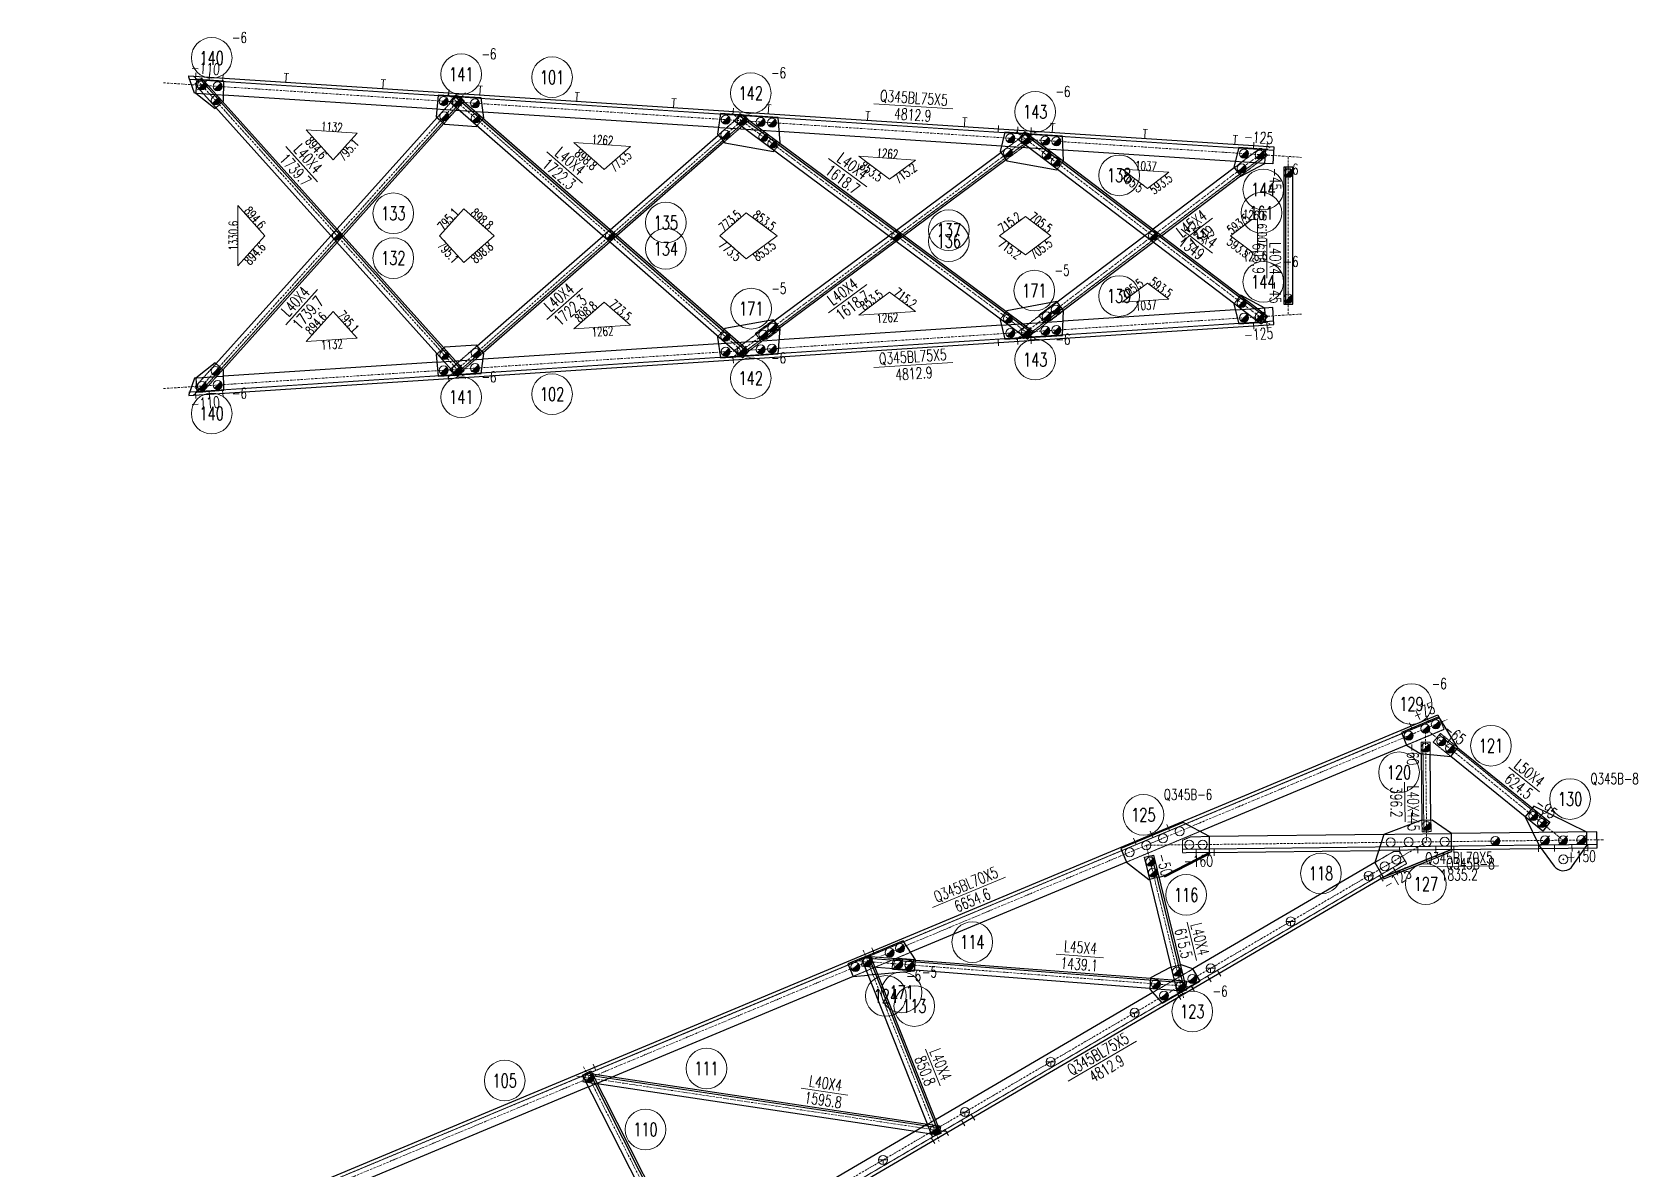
# Model space of a CAD drawing. Extents: x 4047 to 43290, y -150151 to -101862.
# Drawn here: x 16229 to 23337, y -108699 to -103669 of the extents above; entities that cross this region are included whole.
import ezdxf
from ezdxf.enums import TextEntityAlignment as Align

# ---------------------------------------------------------------- set-up
doc = ezdxf.new("R2010")
doc.units = 0
doc.header["$MEASUREMENT"] = 0
doc.linetypes.add('Dash', pattern=[2.75, 2, -0.75])
doc.linetypes.add('DashDot', pattern=[15.6, 9, -3, 0.6, -3])
doc.layers.get('0').update_dxf_attribs({"linetype": 'CONTINUOUS', "lineweight": 25})
doc.styles.get("Standard").update_dxf_attribs({"font": 'simplex.shx', "width": 0.7, "height": 3, "bigfont": 'gbhzfs.shx'})

# ---------------------------------------------------------------- blocks, each defined once
blk = doc.blocks.new('M20X45S')
at = {"color": 3, "linetype": 'Continuous', "lineweight": 13}
blk.add_circle((0, 0), 1, dxfattribs=at)
blk = doc.blocks.new('M16X40S')
at = {"color": 3, "linetype": 'Continuous', "lineweight": 13}
blk.add_line((-0.707, -0.707), (0.707, 0.707), dxfattribs=at)
blk.add_circle((0, 0), 1, dxfattribs=at)
for radius in [0.9, 0.8, 0.7, 0.6, 0.5, 0.4, 0.3, 0.2, 0.1]:
    blk.add_arc((0, 0), radius, 225, 45, dxfattribs=at)
blk = doc.blocks.new('M16X50S')
at = {"color": 3, "linetype": 'Continuous', "lineweight": 13}
blk.add_line((-1, -1), (1, 1), dxfattribs=at)
blk.add_circle((0, 0), 1, dxfattribs=at)
for radius in [0.9, 0.8, 0.7, 0.6, 0.5, 0.4, 0.3, 0.2, 0.1]:
    blk.add_arc((0, 0), radius, 225, 45, dxfattribs=at)
blk = doc.blocks.new('StepBolt')
at = {"color": 3, "linetype": 'Continuous', "lineweight": 13}
for p, q in [((-1, 0), (1, 0)), ((0, 0), (0, -1))]:
    blk.add_line(p, q, dxfattribs=at)
blk.add_circle((0, 0), 1, dxfattribs=at)
blk = doc.blocks.new('DefaultBolt')
at = {"color": 3, "linetype": 'Continuous', "lineweight": 13}
for p, q in [((-0.1, -0.1), (0.1, 0.1)), ((0.1, -0.1), (-0.1, 0.1))]:
    blk.add_line(p, q, dxfattribs=at)
blk.add_circle((0, 0), 1, dxfattribs=at)

msp = doc.modelspace()

# ---------------------------------------------------------------- linework, layer by layer
at = {"color": 2, "linetype": 'DashDot', "lineweight": 15}
for p, q in [((16810.93743, -103893.27326), (21848.10046, -104223.03306)), ((18146.90997, -105201.95531), (16943.8071, -103863.47418)), ((18146.90997, -103937.42181), (16943.8071, -105275.90294)), ((19410.85121, -105114.79898), (18068.72505, -103942.13819)), ((19410.85121, -104024.57814), (18068.72505, -105197.23893)), ((20672.87632, -105028.96726), (19325.28145, -104027.96991)), ((20672.87632, -104110.40986), (19325.28145, -105111.40721)), ((20584.91082, -104109.95885), (21707.30907, -104961.67657)), ((20584.91082, -105029.41827), (21707.30907, -104177.70055)), ((21789.79534, -104221.74559), (21789.79534, -104917.63153)), ((16810.93743, -105246.10386), (21848.10046, -104916.34406)), ((16228.71934, -109327.47925), (22493.57846, -106710.28367)), ((22396.69272, -106750.75872), (23006.2385, -107244.67418)), ((22396.69349, -106750.75838), (22402.33887, -107251.94055)), ((18045.09077, -109800.69193), (22402.33924, -107251.93955)), ((21161.16881, -107266.87327), (23186.22485, -107242.50916)), ((21161.17713, -107266.91813), (21326.06661, -107942.55715)), ((19907.75075, -107730.92679), (20244.01983, -108577.42982)), ((19873.21885, -107777.80042), (21367.86404, -107893.36908)), ((18670.06402, -108248.14326), (19159.28468, -109212.55378)), ((18640.54933, -108289.03111), (20278.10789, -108534.4695))]:
    msp.add_line(p, q, dxfattribs=at)
at = {"color": 1, "linetype": 'Dash', "lineweight": 20}
for p, q in [((16922.20496, -103877.5082), (21724.86995, -104191.9165)), ((16956.29258, -103892.58945), (16955.39599, -103906.28506)), ((16985.22013, -103879.62923), (16971.69613, -103878.74387)), ((17076.32349, -103947.72606), (16953.21067, -103939.66643)), ((18135.77972, -103967.75525), (16972.11805, -105262.35709)), ((17042.57689, -104003.27593), (17072.32556, -103976.53613)), ((18021.73398, -104046.76518), (18107.96982, -103950.82572)), ((18141.72946, -103973.10321), (18051.48265, -104073.50497)), ((18112.00498, -103953.39463), (18099.44631, -103952.57247)), ((18107.96982, -103950.82572), (18117.93052, -103951.71137)), ((18117.93052, -103951.71137), (18141.72946, -103973.10321)), ((18224.87807, -104022.91662), (18021.18091, -104009.58151)), ((19396.15531, -104053.35366), (18096.04929, -105189.30004)), ((18198.64509, -104082.2124), (18224.96366, -104052.09043)), ((19265.90833, -104124.66092), (19369.8291, -104033.86184)), ((19401.41902, -104059.37806), (19292.2269, -104154.78288)), ((19369.22739, -104035.69917), (19357.48212, -104034.93027)), ((19369.8291, -104033.86184), (19379.7062, -104034.52744)), ((19379.7062, -104034.52744), (19401.41902, -104059.37806)), ((19536.45895, -104108.77977), (19267.06782, -104091.14397)), ((20655.94893, -104137.93191), (19353.62999, -105105.29818)), ((20516.45276, -104201.68783), (20631.24811, -104116.41751)), ((20634.23199, -104118.51318), (20616.93825, -104117.38104)), ((20631.24811, -104116.41751), (20640.44524, -104117.06003)), ((20640.44524, -104117.06003), (20660.7193, -104144.35403)), ((19514.0467, -104193.09918), (19537.89854, -104160.98859)), ((20792.96386, -104191.03734), (20519.79705, -104173.15437)), ((20660.7193, -104144.35403), (20540.3046, -104233.79842)), ((20616.62469, -105024.18243), (21692.47826, -104207.78456)), ((21662.94244, -104183.75052), (21550.62069, -104268.98446)), ((21674.94788, -104184.68292), (21662.94244, -104183.75052)), ((21697.31423, -104214.15742), (21674.94788, -104184.68292)), ((20766.7809, -104275.58576), (20793.98322, -104239.73839)), ((21686.02518, -104249.50194), (21555.17015, -104240.93547)), ((21577.82301, -104304.83183), (21697.31423, -104214.15742)), ((17551.70074, -104569.68856), (17578.5927, -104539.7706)), ((18756.56816, -104569.68856), (18786.96495, -104543.12987)), ((20021.03097, -104569.68856), (20054.57137, -104544.77466)), ((21191.57227, -104541.44381), (21154.35118, -104569.68856)), ((17605.48465, -104569.68856), (17578.5927, -104599.60652)), ((18817.36173, -104569.68856), (18786.96495, -104596.24725)), ((20088.11176, -104569.68856), (20054.57137, -104594.60246)), ((21191.57227, -104597.93331), (21228.79336, -104569.68856)), ((21577.82301, -104834.54529), (21550.62069, -104870.39266)), ((20540.3046, -104905.5787), (20516.45276, -104937.68929)), ((20766.7809, -104863.79136), (20595.51015, -104993.75801)), ((20631.47516, -105022.95592), (20793.98322, -104899.63873)), ((20764.96741, -104861.40154), (20685.3066, -104921.85114)), ((20685.3066, -104921.85114), (20706.46396, -104949.73243)), ((20735.4466, -104946.56915), (20795.19222, -104901.23195)), ((20795.19222, -104901.23195), (20764.96741, -104861.40154)), ((21686.02518, -104889.87518), (21555.17015, -104898.44165)), ((21689.05182, -104936.10795), (21687.86984, -104918.05294)), ((16922.20496, -105261.86892), (21724.86995, -104947.46062)), ((19292.2269, -104984.59424), (19265.90833, -105014.7162)), ((19337.43847, -105077.46304), (19514.0467, -104946.27794)), ((19537.89854, -104978.38852), (19366.1069, -105105.99585)), ((19511.06523, -104942.26411), (19430.78876, -105001.89371)), ((19480.67267, -105027.12454), (19540.88002, -104982.40235)), ((19540.88002, -104982.40235), (19511.06523, -104942.26411)), ((20792.96386, -104948.33978), (20519.79705, -104966.22275)), ((20706.46396, -104949.73243), (20735.4466, -104946.56915)), ((21660.38563, -104953.6864), (21676.51385, -104952.63055)), ((18078.15724, -105162.43901), (18198.64509, -105057.16472)), ((19536.45895, -105030.59735), (19267.06782, -105048.23315)), ((19430.78876, -105001.89371), (19451.65911, -105029.99047)), ((19451.65911, -105029.99047), (19480.67267, -105027.12454)), ((20595.51015, -104993.75801), (20618.481, -105024.02912)), ((20618.481, -105024.02912), (20631.47516, -105022.95592)), ((20628.897, -105021.21319), (20641.8974, -105020.36212)), ((18224.87807, -105116.4605), (18021.18091, -105129.79561)), ((18051.48265, -105065.87215), (18021.73398, -105092.61194)), ((18224.96366, -105087.28669), (18109.74715, -105187.95523)), ((19358.30883, -105105.55981), (19337.43847, -105077.46304)), ((19366.1069, -105105.99585), (19358.30883, -105105.55981)), ((19367.83089, -105103.76937), (19381.42784, -105102.87924)), ((16948.98761, -105240.22154), (17042.57689, -105136.10119)), ((17076.32349, -105191.65106), (16953.21067, -105199.71069)), ((17072.32556, -105162.84099), (16983.41574, -105261.75532)), ((18101.18599, -105188.79573), (18078.15724, -105162.43901)), ((18109.74715, -105187.95523), (18101.18599, -105188.79573)), ((18106.01331, -105186.37474), (18120.41575, -105185.43188)), ((16973.53026, -105262.28187), (16948.98761, -105240.22154)), ((16983.41574, -105261.75532), (16973.53026, -105262.28187)), ((22456.26008, -106698.77994), (22479.38846, -106754.14303)), ((16317.89537, -109268.55018), (22458.18742, -106703.39349)), ((22479.38846, -106754.14303), (22313.29909, -106823.52821)), ((22417.36803, -106810.52931), (22377.37056, -106810.97985)), ((22377.37056, -106810.97985), (22377.93976, -106861.51157)), ((22385.37006, -106810.88974), (22389.83277, -107207.07856)), ((22417.98544, -106865.34135), (22417.36803, -106810.52931)), ((22431.45537, -106811.10405), (22462.93352, -106772.25657)), ((22509.14977, -106874.05989), (22431.45537, -106811.10405)), ((22457.89701, -106778.47217), (22943.13086, -107171.65757)), ((22462.93352, -106772.25657), (22540.62823, -106835.21266)), ((22381.27011, -107157.17184), (22381.83328, -107207.16867)), ((22421.83074, -107206.71813), (22421.26757, -107156.7213)), ((21398.4834, -107205.69987), (21073.16477, -107341.60435)), ((21357.73349, -107229.5058), (21320.91662, -107244.94985)), ((21320.91662, -107244.94985), (21321.5783, -107299.94587)), ((21321.39784, -107284.94695), (23156.46763, -107262.86862)), ((21440.72737, -107228.50728), (21357.73349, -107229.5058)), ((22511.91028, -107215.61952), (22211.93199, -107219.22866)), ((22381.83328, -107207.16867), (22421.83074, -107206.71813)), ((18151.65267, -109765.00493), (22306.05556, -107334.90613)), ((21321.5783, -107299.94587), (21441.56917, -107298.50222)), ((22255.90806, -107294.72867), (22172.18031, -107343.70483)), ((22189.48952, -107289.50374), (22512.75241, -107285.61446)), ((22282.82975, -107295.20019), (22255.90806, -107294.72867)), ((22313.6292, -107347.85372), (22282.82975, -107295.20019)), ((21177.3081, -107417.37094), (21216.16759, -107407.88727)), ((22210.04848, -107408.44278), (22313.6292, -107347.85372)), ((20117.96151, -107740.64824), (19863.11923, -107847.11067)), ((19919.11711, -107758.69195), (19900.37102, -107766.52328)), ((19904.20886, -107766.15484), (19921.85209, -107758.49218)), ((19906.16922, -107765.30343), (21339.1097, -107876.10097)), ((19921.85209, -107758.49218), (20139.21165, -107775.29881)), ((19901.43356, -107802.0477), (19904.20886, -107766.15484)), ((20135.74245, -107820.16489), (19901.43356, -107802.0477)), ((20038.50241, -107780.5506), (20035.8042, -107815.44644)), ((20035.8042, -107815.44644), (20135.5066, -107823.15561)), ((20064.58439, -107767.52253), (20038.50241, -107780.5506)), ((20139.35883, -107773.30422), (20064.58439, -107767.52253)), ((20135.5066, -107823.15561), (20139.36095, -107773.30747)), ((21367.71448, -107814.27341), (21189.41857, -107918.56678)), ((21311.11943, -107796.95496), (21272.25994, -107806.43861)), ((19930.04674, -107841.2271), (19971.63493, -107837.57111)), ((21327.28409, -107912.29703), (21176.73118, -107900.65601)), ((21180.20031, -107855.78993), (21339.72643, -107868.12478)), ((21322.50689, -107912.54541), (21337.22776, -107903.93451)), ((21336.79695, -107906.01169), (21327.28409, -107912.29703)), ((21339.72643, -107868.12478), (21336.79695, -107906.01169)), ((18667.25344, -108313.25693), (18672.14486, -108280.62146)), ((18730.31527, -108322.70868), (18667.25344, -108313.25693)), ((18670.44257, -108281.37749), (20250.21798, -108518.15531)), ((18672.14486, -108280.62146), (18684.06093, -108275.32926)), ((18684.06093, -108275.32926), (18797.41216, -108292.31842)), ((18729.32744, -108320.76136), (18692.31814, -108336.2223)), ((20234.59629, -108548.17135), (20137.85818, -108533.67217)), ((20192.29066, -108501.38376), (20251.40378, -108510.24368)), ((20227.36028, -108481.31833), (20192.43519, -108501.7476)), ((20246.80881, -108540.90124), (20234.59629, -108548.17135)), ((20251.40378, -108510.24368), (20246.80881, -108540.90124))]:
    msp.add_line(p, q, dxfattribs=at)
at = {"color": 7, "linetype": 'Continuous', "lineweight": 30}
for p, q in [((18135.77972, -105171.62187), (16972.78654, -103877.76374)), ((19396.15531, -105086.02346), (18099.21209, -103952.84053)), ((20655.94893, -105001.44521), (19356.51994, -104036.22561)), ((20617.8765, -104116.14461), (21692.47826, -104931.59256)), ((21777.79534, -104266.74559), (21777.79534, -104872.63153)), ((21184.68954, -107312.64741), (21330.61172, -107910.56743)), ((19929.97851, -107754.37731), (20244.09664, -108545.11892)), ((18694.33771, -108269.46902), (19156.41461, -109180.37052))]:
    msp.add_line(p, q, dxfattribs=at)
at = {"color": 7, "linetype": 'Continuous', "lineweight": 13}
for p, q in [((19955.23472, -103985.874), (20304.48712, -104008.73794)), ((17492.37139, -104331.65497), (17351.98747, -104175.47445)), ((18665.20769, -104337.15135), (18507.06738, -104198.97885)), ((19923.44579, -104353.94708), (19754.86521, -104228.72493)), ((21314.74763, -104598.61242), (21454.15406, -104492.82562)), ((21314.74763, -104540.7647), (21454.15406, -104646.5515)), ((21694.79534, -104583.16955), (21694.79534, -104758.16955)), ((17492.37139, -104807.72215), (17351.98747, -104963.90267)), ((18665.20769, -104802.22576), (18507.06738, -104940.39827)), ((19923.44579, -104785.43004), (19754.86521, -104910.65219)), ((19955.23472, -105153.50312), (20304.48712, -105130.63918)), ((22765.65688, -106921.02221), (22901.62305, -107031.19571)), ((22304.36492, -106988.45604), (22306.33601, -107163.44494)), ((20215.25499, -107542.85884), (20538.20663, -107407.94318)), ((22370.87311, -107362.32688), (22720.84778, -107358.11622)), ((21341.85897, -107606.57704), (21383.34993, -107776.58734)), ((20762.54621, -107748.2723), (20971.92125, -107764.46155)), ((20184.22377, -108169.57751), (20248.83069, -108332.21498)), ((20815.64118, -108310.98365), (21117.75161, -108134.26555)), ((19632.60675, -108341.66023), (19840.28701, -108372.78749))]:
    msp.add_line(p, q, dxfattribs=at)
at = {"color": 1, "linetype": 'Continuous', "lineweight": 18}
for p, q in [((17667.17782, -104116.30348), (17441.26413, -104101.51396)), ((17441.26413, -104101.51396), (17560.86781, -104234.57595)), ((17560.86781, -104234.57595), (17667.17782, -104116.30348)), ((18878.29769, -104174.49483), (18626.43954, -104158.00684)), ((18626.43954, -104158.00684), (18761.80398, -104276.2793)), ((18761.80398, -104276.2793), (18878.29769, -104174.49483)), ((20139.80596, -104234.95079), (19887.94781, -104218.4628)), ((19887.94781, -104218.4628), (20024.97538, -104320.24728)), ((20024.97538, -104320.24728), (20139.80596, -104234.95079)), ((21261.4898, -104288.54757), (21054.53552, -104274.99923)), ((21054.53552, -104274.99923), (21166.9397, -104360.29572)), ((21166.9397, -104360.29572), (21261.4898, -104288.54757)), ((17259.64956, -104569.68856), (17140.04588, -104436.62657)), ((17140.04588, -104436.62657), (17140.04588, -104702.75055)), ((18139.19718, -104451.41609), (18032.88717, -104569.68856)), ((18274.56162, -104569.68856), (18139.19718, -104451.41609)), ((19389.96737, -104467.90408), (19273.47366, -104569.68856)), ((19526.99494, -104569.68856), (19389.96737, -104467.90408)), ((20626.29786, -104484.39207), (20511.46728, -104569.68856)), ((20738.70203, -104569.68856), (20626.29786, -104484.39207)), ((21628.27145, -104497.94041), (21533.72136, -104569.68856)), ((21653.5314, -104499.59407), (21628.27145, -104497.94041)), ((21653.5314, -104639.78305), (21653.5314, -104499.59407)), ((17140.04588, -104702.75055), (17259.64956, -104569.68856)), ((18032.88717, -104569.68856), (18139.19718, -104687.96103)), ((18139.19718, -104687.96103), (18274.56162, -104569.68856)), ((19273.47366, -104569.68856), (19389.96737, -104671.47304)), ((19389.96737, -104671.47304), (19526.99494, -104569.68856)), ((20511.46728, -104569.68856), (20626.29786, -104654.98505)), ((20626.29786, -104654.98505), (20738.70203, -104569.68856)), ((21533.72136, -104569.68856), (21628.27145, -104641.4367)), ((21628.27145, -104641.4367), (21653.5314, -104639.78305)), ((21166.9397, -104779.0814), (21054.53552, -104864.37789)), ((21261.4898, -104850.82954), (21166.9397, -104779.0814)), ((20024.97538, -104819.12984), (19887.94781, -104920.91432)), ((20139.80596, -104904.42633), (20024.97538, -104819.12984)), ((21054.53552, -104864.37789), (21261.4898, -104850.82954)), ((17560.86781, -104904.80117), (17441.26413, -105037.86316)), ((17667.17782, -105023.07364), (17560.86781, -104904.80117)), ((18761.80398, -104863.09781), (18626.43954, -104981.37028)), ((18878.29769, -104964.88229), (18761.80398, -104863.09781)), ((19887.94781, -104920.91432), (20139.80596, -104904.42633)), ((18626.43954, -104981.37028), (18878.29769, -104964.88229)), ((17441.26413, -105037.86316), (17667.17782, -105023.07364))]:
    msp.add_line(p, q, dxfattribs=at)
at = {"color": 3, "linetype": 'Continuous', "lineweight": 20}
for points in [[(16954.10065, -103849.53204), (16952.14088, -103879.46796)], [(17013.97249, -103853.45158), (17012.01272, -103883.3875)], [(17364.85803, -103851.36892), (17344.90075, -103850.06241)], [(17354.87939, -103850.71566), (17352.26637, -103890.63022)], [(17073.84433, -103857.37111), (17071.88456, -103887.30703)], [(17793.93955, -103879.4589), (17773.98227, -103878.15239)], [(17783.96091, -103878.80565), (17781.34789, -103918.72021)], [(18073.69044, -103922.82642), (18071.73068, -103952.76234)], [(18223.02107, -103907.54889), (18203.06379, -103906.24238)], [(18213.04243, -103906.89563), (18210.42941, -103946.81019)], [(18652.10259, -103935.63888), (18632.14531, -103934.33236)], [(18642.12395, -103934.98562), (18639.51093, -103974.90018)], [(19081.18412, -103963.72886), (19061.22684, -103962.42235)], [(19071.20548, -103963.07561), (19068.59245, -104002.99017)], [(19500.287, -103991.16559), (19480.32972, -103989.85908)], [(19490.30836, -103990.51234), (19487.69534, -104030.4269)], [(19332.981, -104005.26635), (19331.02124, -104035.20228)], [(19939.34716, -104019.90883), (19919.38988, -104018.60232)], [(19929.36852, -104019.25558), (19926.7555, -104059.17014)], [(20368.42868, -104047.99882), (20348.4714, -104046.69231)], [(20358.45004, -104047.34556), (20355.83702, -104087.26012)], [(20507.45272, -104082.15359), (20505.49295, -104112.08951)], [(20592.27116, -104087.70627), (20590.31139, -104117.64219)], [(20652.143, -104091.6258), (20650.18323, -104121.56172)], [(20757.59565, -104073.47578), (20737.63837, -104072.16927)], [(20747.61701, -104072.82253), (20745.00398, -104112.73709)], [(21166.71989, -104100.25926), (21146.76261, -104098.95275)], [(21156.74125, -104099.606), (21154.12823, -104139.52056)], [(21565.86549, -104126.38948), (21545.90821, -104125.08297)], [(21555.88685, -104125.73622), (21553.27383, -104165.65078)], [(21637.02195, -104156.10128), (21635.06219, -104186.0372)], [(21696.89379, -104160.02081), (21694.93403, -104189.95673)], [(21637.02195, -104983.27584), (21635.06219, -104953.33992)], [(21696.89379, -104979.35631), (21694.93403, -104949.42039)], [(20507.45272, -105057.22352), (20505.49295, -105027.2876)], [(20592.27116, -105051.67085), (20590.31139, -105021.73493)], [(20652.143, -105047.75132), (20650.18323, -105017.8154)], [(19332.981, -105134.11076), (19331.02124, -105104.17484)], [(18073.69044, -105216.5507), (18071.73068, -105186.61478)], [(16954.10065, -105289.84508), (16952.14088, -105259.90916)], [(17013.97249, -105285.92554), (17012.01272, -105255.98962)], [(17073.84433, -105282.00601), (17071.88456, -105252.07009)], [(22400.48728, -106694.98558), (22412.05148, -106722.66715)], [(22326.66976, -106725.82345), (22338.23396, -106753.50502)], [(22511.38094, -106792.20728), (22492.49405, -106815.51577)], [(22918.75989, -107122.30679), (22899.873, -107145.61528)], [(21252.62486, -107174.5144), (21264.18906, -107202.19597)], [(21104.98983, -107236.19013), (21116.55402, -107263.8717)], [(21178.80734, -107205.35226), (21190.37154, -107233.03383)], [(22897.78832, -107295.98305), (22897.42741, -107265.98522)], [(22967.78326, -107295.14092), (22967.42234, -107265.14309)], [(23045.89553, -107294.20112), (23045.53461, -107264.20329)], [(23115.89046, -107293.35899), (23115.52955, -107263.36116)], [(21381.8092, -107314.22229), (21381.44828, -107284.22446)], [(21461.80341, -107313.25986), (21461.44249, -107283.26203)], [(22282.94951, -107303.38038), (22282.5886, -107273.38255)], [(22362.94372, -107302.41794), (22362.58281, -107272.42011)], [(22442.93793, -107301.4555), (22442.57702, -107271.45768)], [(22522.93214, -107300.49307), (22522.57123, -107270.49524)], [(22208.98798, -107426.44087), (22193.84071, -107400.54569)], [(22269.41006, -107391.09725), (22254.2628, -107365.20207)], [(19945.69412, -107720.49529), (19957.25832, -107748.17686)], [(21490.84011, -107846.51815), (21475.69284, -107820.62297)], [(21374.3118, -107914.68085), (21359.16453, -107888.78567)], [(21447.68147, -107871.76359), (21432.53421, -107845.86841)], [(21313.88971, -107950.02447), (21298.74245, -107924.12929)], [(18712.58089, -108235.63832), (18724.14509, -108263.31989)], [(20401.52799, -108483.70624), (20386.38073, -108457.81106)], [(20284.99968, -108551.86894), (20269.85242, -108525.97376)], [(20358.36936, -108508.95169), (20343.22209, -108483.05651)], [(20224.5776, -108587.21256), (20209.43033, -108561.31738)]]:
    msp.add_lwpolyline(points, dxfattribs=at)
at = {"color": 7, "linetype": 'Continuous', "lineweight": 30}
for points in [[(16922.85822, -103867.52956), (16923.18484, -103862.54024)], [(16948.22135, -103939.3398), (16922.85822, -103867.52956)], [(16923.18484, -103862.54024), (21725.84983, -104176.94854)], [(16978.73628, -103872.41579), (16948.98761, -103899.15558)], [(16948.98761, -103899.15558), (18111.98079, -105193.0137)], [(16955.39599, -103906.28506), (16953.21067, -103939.66643)], [(16957.26085, -103877.79886), (16956.29258, -103892.58945)], [(16971.69613, -103878.74387), (16957.26085, -103877.79886)], [(18141.72946, -105166.27391), (16978.73628, -103872.41579)], [(17077.00453, -103885.63793), (16985.22013, -103879.62923)], [(17076.04414, -103973.19366), (17077.00453, -103885.63793)], [(16953.21067, -103939.66643), (16948.22135, -103939.3398)], [(16953.21067, -103939.66643), (17038.8583, -104006.6184)], [(17072.32556, -103976.53613), (17076.04414, -103973.19366)], [(18021.18091, -104009.58151), (17076.32349, -103947.72606)], [(18026.95745, -103947.82696), (18018.0154, -104043.4227)], [(18099.44631, -103952.57247), (18026.95745, -103947.82696)], [(18104.47581, -103946.81614), (18078.15724, -103976.9381)], [(18078.15724, -103976.9381), (19375.10045, -105110.12103)], [(19401.41902, -105079.99906), (18104.47581, -103946.81614)], [(18216.55161, -103960.23881), (18112.00498, -103953.39463)], [(18228.25349, -104048.32519), (18216.55161, -103960.23881)], [(17038.8583, -104006.6184), (17042.57689, -104003.27593)], [(17578.5927, -104539.7706), (18021.73398, -104046.76518)], [(18018.0154, -104043.4227), (18055.20123, -104076.84745)], [(19267.06782, -104091.14397), (18224.87807, -104022.91662)], [(18224.96366, -104052.09043), (18228.25349, -104048.32519)], [(19276.26957, -104029.61365), (19262.61851, -104120.89567)], [(19357.48212, -104034.93027), (19276.26957, -104029.61365)], [(19361.29031, -104029.80349), (19337.43847, -104061.91408)], [(19337.43847, -104061.91408), (20636.86746, -105027.13368)], [(20660.7193, -104995.02309), (19361.29031, -104029.80349)], [(19530.72489, -104046.27167), (19369.22739, -104035.69917)], [(19540.88002, -104156.97477), (19530.72489, -104046.27167)], [(18051.48265, -104073.50497), (17605.48465, -104569.68856)], [(18055.20123, -104076.84745), (18195.35527, -104085.97764)], [(18195.35527, -104085.97764), (18198.64509, -104082.2124)], [(18786.96495, -104543.12987), (19265.90833, -104124.66092)], [(19262.61851, -104120.89567), (19295.51672, -104158.54813)], [(20519.79705, -104173.15437), (19536.45895, -104108.77977)], [(20535.56032, -104112.05361), (20513.47128, -104197.67401)], [(20616.93825, -104117.38104), (20535.56032, -104112.05361)], [(20595.51015, -104145.61911), (20622.71247, -104109.77174)], [(20622.71247, -104109.77174), (21697.31423, -104925.2197)], [(20790.01564, -104128.71162), (20634.23199, -104118.51318)], [(20795.19222, -104238.14517), (20790.01564, -104128.71162)], [(19292.2269, -104154.78288), (18817.36173, -104569.68856)], [(19295.51672, -104158.54813), (19511.06523, -104197.11301)], [(19511.06523, -104197.11301), (19514.0467, -104193.09918)], [(19537.89854, -104160.98859), (19540.88002, -104156.97477)], [(20054.57137, -104544.77466), (20516.45276, -104201.68783)], [(20513.47128, -104197.67401), (20543.28608, -104237.81224)], [(21670.11191, -104961.06706), (20595.51015, -104145.61911)], [(21555.17015, -104240.93547), (20792.96386, -104191.03734)], [(21570.33168, -104179.79531), (21548.8072, -104266.59463)], [(21690.07536, -104187.63437), (21570.33168, -104179.79531)], [(21686.02518, -104249.50194), (21690.07536, -104187.63437)], [(21725.84983, -104176.94854), (21720.95042, -104251.78834)], [(20540.3046, -104233.79842), (20088.11176, -104569.68856)], [(20543.28608, -104237.81224), (20764.96741, -104277.97558)], [(20764.96741, -104277.97558), (20766.7809, -104275.58576)], [(20793.98322, -104239.73839), (20795.19222, -104238.14517)], [(21550.62069, -104268.98446), (21191.57227, -104541.44381)], [(21548.8072, -104266.59463), (21579.032, -104306.42504)], [(21579.032, -104306.42504), (21686.02518, -104249.50194)], [(21720.95042, -104251.78834), (21686.02518, -104249.50194)], [(21769.79534, -104266.74559), (21769.79534, -104872.63153)], [(21809.79534, -104266.74559), (21769.79534, -104266.74559)], [(21809.79534, -104872.63153), (21809.79534, -104266.74559)], [(21228.79336, -104569.68856), (21577.82301, -104304.83183)], [(17042.57689, -105136.10119), (17551.70074, -104569.68856)], [(17578.5927, -104599.60652), (17072.32556, -105162.84099)], [(18198.64509, -105057.16472), (18756.56816, -104569.68856)], [(18786.96495, -104596.24725), (18224.96366, -105087.28669)], [(19514.0467, -104946.27794), (20021.03097, -104569.68856)], [(20054.57137, -104594.60246), (19537.89854, -104978.38852)], [(21154.35118, -104569.68856), (20766.7809, -104863.79136)], [(20793.98322, -104899.63873), (21191.57227, -104597.93331)], [(21579.032, -104832.95208), (21577.82301, -104834.54529)], [(21686.02518, -104889.87518), (21579.032, -104832.95208)], [(20543.28608, -104901.56488), (20540.3046, -104905.5787)], [(20764.96741, -104861.40154), (20543.28608, -104901.56488)], [(20795.19222, -104901.23195), (20764.96741, -104861.40154)], [(20790.01564, -105010.6655), (20795.19222, -104901.23195)], [(21555.17015, -104898.44165), (20792.96386, -104948.33978)], [(21550.62069, -104870.39266), (21548.8072, -104872.78249)], [(21548.8072, -104872.78249), (21570.33168, -104959.58181)], [(21720.95042, -104887.58878), (21686.02518, -104889.87518)], [(21687.86984, -104918.05294), (21686.02518, -104889.87518)], [(21725.84983, -104962.42858), (21720.95042, -104887.58878)], [(21769.79534, -104872.63153), (21809.79534, -104872.63153)], [(16923.18484, -105276.83688), (21725.84983, -104962.42858)], [(19295.51672, -104980.82899), (19292.2269, -104984.59424)], [(19511.06523, -104942.26411), (19295.51672, -104980.82899)], [(19540.88002, -104982.40235), (19511.06523, -104942.26411)], [(19530.72489, -105093.10545), (19540.88002, -104982.40235)], [(20519.79705, -104966.22275), (19536.45895, -105030.59735)], [(20516.45276, -104937.68929), (20513.47128, -104941.70311)], [(20513.47128, -104941.70311), (20535.56032, -105027.32351)], [(21570.33168, -104959.58181), (21660.38563, -104953.6864)], [(21697.31423, -104925.2197), (21670.11191, -104961.06706)], [(21676.51385, -104952.63055), (21690.07536, -104951.74275)], [(21690.07536, -104951.74275), (21689.05182, -104936.10795)], [(18055.20123, -105062.52967), (18051.48265, -105065.87215)], [(18195.35527, -105053.39948), (18055.20123, -105062.52967)], [(18228.25349, -105091.05193), (18195.35527, -105053.39948)], [(19267.06782, -105048.23315), (18224.87807, -105116.4605)], [(19265.90833, -105014.7162), (19262.61851, -105018.48145)], [(19262.61851, -105018.48145), (19276.26957, -105109.76346)], [(20535.56032, -105027.32351), (20628.897, -105021.21319)], [(20636.86746, -105027.13368), (20660.7193, -104995.02309)], [(20641.8974, -105020.36212), (20790.01564, -105010.6655)], [(17038.8583, -105132.75872), (16953.21067, -105199.71069)], [(17076.04414, -105166.18346), (17038.8583, -105132.75872)], [(18021.18091, -105129.79561), (17076.32349, -105191.65106)], [(18021.73398, -105092.61194), (18018.0154, -105095.95442)], [(18018.0154, -105095.95442), (18026.95745, -105191.55016)], [(18216.55161, -105179.13831), (18228.25349, -105091.05193)], [(19276.26957, -105109.76346), (19367.83089, -105103.76937)], [(19375.10045, -105110.12103), (19401.41902, -105079.99906)], [(19381.42784, -105102.87924), (19530.72489, -105093.10545)], [(16948.22135, -105200.03732), (16922.85822, -105271.84756)], [(16953.21067, -105199.71069), (16948.22135, -105200.03732)], [(16953.21067, -105199.71069), (16957.26085, -105261.57826)], [(17077.00453, -105253.73919), (17076.04414, -105166.18346)], [(18026.95745, -105191.55016), (18106.01331, -105186.37474)], [(18111.98079, -105193.0137), (18141.72946, -105166.27391)], [(18120.41575, -105185.43188), (18216.55161, -105179.13831)], [(16922.85822, -105271.84756), (16923.18484, -105276.83688)], [(16957.26085, -105261.57826), (17077.00453, -105253.73919)], [(16312.11327, -109254.70939), (22452.40532, -106689.5527)], [(22456.26008, -106698.77994), (22290.17066, -106768.16514)], [(22452.40532, -106689.5527), (22456.26008, -106698.77994)], [(22540.62834, -106835.21253), (22456.26008, -106698.77994)], [(22290.17066, -106768.16514), (22313.29901, -106823.52816)], [(22313.29909, -106823.52821), (21398.4834, -107205.69987)], [(22313.29901, -106823.52816), (22372.93398, -106861.03284)], [(22509.15016, -106874.05992), (22540.62834, -106835.21253)], [(22540.62823, -106835.21266), (22948.16737, -107165.44197)], [(22372.93398, -106861.03284), (22509.15016, -106874.05992)], [(22377.93976, -106861.51157), (22381.27011, -107157.17184)], [(22421.26757, -107156.7213), (22417.98544, -106865.34135)], [(22916.68922, -107204.28945), (22509.14977, -106874.05989)], [(22876.76804, -107094.71619), (22838.99427, -107141.33316)], [(23110.80921, -107208.41397), (22876.76804, -107094.71619)], [(21324.92468, -107165.9857), (21048.10899, -107281.6277)], [(21440.72752, -107228.50736), (21324.92468, -107165.9857)], [(22376.27043, -107157.22816), (22211.93199, -107219.22866)], [(22426.26726, -107156.66499), (22376.27043, -107157.22816)], [(22511.91028, -107215.61952), (22426.26726, -107156.66499)], [(22838.99427, -107141.33316), (22901.54624, -107270.93603)], [(22948.16737, -107165.44197), (22916.68922, -107204.28945)], [(22211.93199, -107219.22866), (21440.72737, -107228.50728)], [(21441.56954, -107298.50203), (21440.72752, -107228.50736)], [(22211.93199, -107219.22866), (22172.18031, -107343.70483)], [(23155.80595, -107207.8726), (22511.91028, -107215.61952)], [(22512.75241, -107285.61446), (22511.91028, -107215.61952)], [(23111.53104, -107268.40963), (23110.80921, -107208.41397)], [(23156.64809, -107277.86754), (23155.80595, -107207.8726)], [(21048.10899, -107281.6277), (21073.1647, -107341.6043)], [(21153.60194, -107320.23433), (21192.46143, -107310.75068)], [(21299.52413, -107918.15435), (21153.60194, -107320.23433)], [(21192.46143, -107310.75068), (21338.38362, -107908.6707)], [(21240.45276, -107401.96047), (21441.56954, -107298.50203)], [(21441.56954, -107298.50203), (21240.45276, -107401.96047)], [(21243.19741, -107407.29589), (21444.31419, -107303.83745)], [(21441.56917, -107298.50222), (22189.48952, -107289.50374)], [(21444.31419, -107303.83745), (21441.56954, -107298.50203)], [(22210.04848, -107408.44278), (22512.75241, -107285.61446)], [(22512.75241, -107285.61446), (22210.04848, -107408.44278)], [(22213.05644, -107415.85575), (22515.76038, -107293.02743)], [(22512.75241, -107285.61446), (23156.64809, -107277.86754)], [(22515.76038, -107293.02743), (22512.75241, -107285.61446)], [(22901.54624, -107270.93603), (22967.07943, -107359.42558)], [(23048.1458, -107358.45024), (23111.53104, -107268.40963)], [(18159.2263, -109777.95251), (22210.04848, -107408.44278)], [(21073.16477, -107341.60435), (20117.96151, -107740.64824)], [(21073.1647, -107341.6043), (21172.44866, -107418.55689)], [(21216.16759, -107407.88727), (21240.45276, -107401.96047)], [(21240.45276, -107401.96047), (21243.19741, -107407.29589)], [(22172.18031, -107343.70483), (21367.71448, -107814.27341)], [(22172.18031, -107343.70483), (22210.04848, -107408.44278)], [(22210.04848, -107408.44278), (22213.05644, -107415.85575)], [(22967.07943, -107359.42558), (22974.16854, -107367.15081)], [(22974.16854, -107367.15081), (22982.71282, -107373.2278)], [(22982.71282, -107373.2278), (22992.33656, -107377.38931)], [(22992.33656, -107377.38931), (23002.61657, -107379.45236)], [(23002.61657, -107379.45236), (23013.10078, -107379.32622)], [(23013.10078, -107379.32622), (23023.32817, -107377.01644)], [(23023.32817, -107377.01644), (23032.849, -107372.62459)], [(23032.849, -107372.62459), (23041.24461, -107366.34379)], [(23041.24461, -107366.34379), (23048.1458, -107358.45024)], [(21172.44866, -107418.55689), (21177.3081, -107417.37094)], [(20084.51116, -107689.59725), (19919.11711, -107758.69195)], [(20139.36514, -107773.31385), (20084.51116, -107689.59725)], [(19900.23908, -107766.19115), (19937.41336, -107751.42385)], [(19937.41336, -107751.42385), (20251.5315, -108542.16546)], [(19900.37102, -107766.52328), (19839.99063, -107791.74768)], [(19839.99063, -107791.74768), (19863.11898, -107847.11069)], [(20214.35722, -108556.93276), (19900.23908, -107766.19115)], [(19971.63493, -107837.57111), (20135.51048, -107823.16489)], [(20135.51048, -107823.16489), (20139.36514, -107773.31385)], [(21176.73118, -107900.65601), (20135.74245, -107820.16489)], [(20139.21165, -107775.29881), (21180.20031, -107855.78993)], [(20139.36119, -107773.30441), (20139.35883, -107773.30422)], [(20139.36095, -107773.30747), (20139.36119, -107773.30441)], [(21267.40255, -107807.62405), (21180.3546, -107853.79455)], [(21272.25994, -107806.43861), (21267.40255, -107807.62405)], [(21315.97692, -107795.76949), (21311.11943, -107796.95496)], [(21367.71448, -107814.27341), (21315.97692, -107795.76949)], [(21399.01883, -107867.79011), (21367.71448, -107814.27341)], [(19863.11923, -107847.11067), (18729.32744, -108320.76136)], [(19863.11898, -107847.11069), (19930.04674, -107841.2271)], [(21180.3546, -107853.79455), (21176.50001, -107903.64575)], [(21176.50001, -107903.64575), (21230.70016, -107966.24734)], [(21337.22776, -107903.93451), (21399.01883, -107867.79011)], [(21189.41857, -107918.56678), (20227.36028, -108481.31833)], [(21230.70016, -107966.24734), (21322.50689, -107912.54541)], [(21338.38362, -107908.6707), (21299.52413, -107918.15435)], [(18665.79956, -108283.94569), (18701.47225, -108265.84986)], [(19127.87646, -109194.84719), (18665.79956, -108283.94569)], [(18701.47225, -108265.84986), (19163.54914, -109176.75135)], [(20137.85818, -108533.67217), (18730.31527, -108322.70868)], [(18797.41216, -108292.31842), (20192.29066, -108501.38376)], [(18692.31814, -108336.2223), (17498.42013, -108834.98285)], [(20192.43519, -108501.7476), (19134.92864, -109120.33118)], [(20251.5315, -108542.16546), (20214.35722, -108556.93276)]]:
    msp.add_lwpolyline(points, dxfattribs=at)
at = {"color": 7, "linetype": 'Continuous', "lineweight": 13}
for centre in [(17023.59992, -103782.92986), (18128.22176, -103855.24435), (18530.5404, -103868.55447), (19409.96446, -103939.15413), (20669.25521, -104021.59408), (21040.75816, -104302.72352), (21679.02781, -104365.36385), (17827.69302, -104470.57024), (19034.24309, -104511.65756), (21670.79534, -104468.70757), (20286.6096, -104545.5676), (19034.24309, -104627.71956), (20286.6096, -104593.80952), (17827.69302, -104668.80688), (21679.02781, -104774.01327), (20665.2919, -104812.76213), (21040.75816, -104836.6536), (19411.89369, -104892.6052), (20669.25521, -105117.78304), (19409.96446, -105200.22299), (18128.22176, -105284.13277), (18530.5404, -105270.82265), (17023.59992, -105356.44726), (22335.05351, -106642.12336), (22687.00486, -106826.40037), (22279.86442, -106944.15787), (23037.04847, -107062.51686), (21148.35498, -107132.45752), (21934.45924, -107391.57926), (21337.27942, -107486.58533), (22398.62401, -107438.76414), (20390.80934, -107695.4573), (20078.02333, -107918.0064), (20007.98433, -107933.75745), (20134.12575, -107978.45533), (21364.84547, -108002.47282), (19213.9305, -108254.64067), (18320.71543, -108308.30798), (18943.78778, -108524.69649)]:
    msp.add_circle(centre, 90, dxfattribs=at)

# ---------------------------------------------------------------- block references
at = {"color": 3, "linetype": 'Continuous', "lineweight": 13, "xscale": 20, "yscale": 20, "zscale": 20}
for name, p in [('M16X50S', (16980.57431, -103904.3786)), ('M16X40S', (17050.42479, -103908.95139)), ('M16X40S', (17040.73885, -103971.31311)), ('M16X40S', (18050.27091, -103974.4067)), ('M16X50S', (18110.14275, -103978.32623)), ('M16X40S', (18189.97187, -103983.55228)), ('M16X40S', (18053.32069, -104041.54216)), ('M16X40S', (18192.97815, -104050.70231)), ('M16X40S', (19299.58303, -104056.19339)), ('M16X50S', (19369.43351, -104060.76618)), ('M16X40S', (19454.25195, -104066.31885)), ('M16X40S', (19504.14515, -104069.58513)), ('M16X40S', (19297.89384, -104123.27279)), ('M16X40S', (19465.76527, -104132.32169)), ('M16X40S', (20558.87378, -104138.63334)), ('M16X50S', (20628.72426, -104143.20613)), ('M16X40S', (20713.5427, -104148.7588)), ('M16X40S', (20763.43591, -104152.02508)), ('M16X40S', (19505.90351, -104162.13649)), ('M16X40S', (20548.44779, -104202.83573)), ('M16X40S', (20720.3342, -104212.72318)), ('M16X40S', (21593.64514, -104206.37505)), ('M16X50S', (21663.49562, -104210.94784)), ('M16X40S', (20760.16461, -104242.94798)), ('M16X40S', (21583.8348, -104271.39744)), ('M16X40S', (21789.79534, -104291.74559)), ('M16X40S', (17578.5927, -104569.68856)), ('M16X40S', (18786.96495, -104569.68856)), ('M16X40S', (20054.57137, -104569.68856)), ('M16X40S', (21190.74514, -104569.68856)), ('M16X40S', (21583.8348, -104867.97968)), ('M16X40S', (21789.79534, -104847.63153)), ('M16X40S', (20548.44779, -104936.54139)), ('M16X50S', (20720.3342, -104926.65394)), ('M16X50S', (20760.16461, -104896.42914)), ('M16X40S', (21593.64514, -104933.00207)), ('M16X50S', (21663.49562, -104928.42928)), ('M16X50S', (19465.76527, -105007.05543)), ('M16X50S', (19505.90351, -104977.24063)), ('M16X40S', (20558.87378, -105000.74378)), ('M16X50S', (20628.72426, -104996.17099)), ('M16X40S', (20713.5427, -104990.61831)), ('M16X40S', (20763.43591, -104987.35204)), ('M16X40S', (19297.89384, -105016.10433)), ('M16X40S', (19299.58303, -105083.18373)), ('M16X50S', (19369.43351, -105078.61094)), ('M16X40S', (19454.25195, -105073.05827)), ('M16X40S', (19504.14515, -105069.79199)), ('M16X40S', (18053.32069, -105097.83496)), ('M16X40S', (18192.97815, -105088.67481)), ('M16X40S', (17040.73885, -105168.06401)), ('M16X40S', (18050.27091, -105164.97042)), ('M16X50S', (18110.14275, -105161.05089)), ('M16X40S', (18189.97187, -105155.82484)), ('M16X50S', (16980.57431, -105234.99852)), ('M16X40S', (17050.42479, -105230.42573)), ('M16X40S', (22322.87545, -106781.59623)), ('M16X40S', (22396.69297, -106750.75837)), ('M16X40S', (22442.82892, -106731.4847)), ('M16X40S', (22397.65088, -106835.753)), ('M16X40S', (22466.61819, -106807.41938)), ('M16X40S', (22505.46566, -106838.89753)), ('M16X40S', (22874.15708, -107137.6485)), ('M20X45S', (21308.80729, -107205.23141)), ('M16X40S', (22401.55043, -107181.94499)), ('M16X40S', (22913.00456, -107169.12664)), ('M20X45S', (21161.17225, -107266.90714)), ('M20X45S', (21234.98977, -107236.06928)), ('M20X45S', (21351.15506, -107264.58748)), ('M20X45S', (21411.15072, -107263.86566)), ('M20X45S', (22242.35088, -107253.86521)), ('M20X45S', (22322.34509, -107252.90278)), ('M20X45S', (22402.3393, -107251.94034)), ('M20X45S', (22482.33351, -107250.9779)), ('M16X40S', (22706.25959, -107248.28378)), ('M16X50S', (22926.24366, -107245.63708)), ('M16X50S', (23006.23788, -107244.67464)), ('M16X50S', (23086.23209, -107243.7122)), ('M20X45S', (21087.35473, -107297.74501)), ('M16X40S', (21178.95911, -107339.78026)), ('M20X45S', (22268.54748, -107330.20042)), ('DefaultBolt', (23007.26046, -107329.66849)), ('M16X40S', (21190.81366, -107388.35463)), ('StepBolt', (22145.16091, -107402.37483)), ('M20X45S', (22216.75712, -107360.49495)), ('StepBolt', (21799.89184, -107604.33837)), ('M16X50S', (19928.05855, -107782.05037)), ('M16X40S', (20024.94405, -107741.57567)), ('M16X40S', (20071.07999, -107722.302)), ('M16X40S', (19872.69541, -107805.17877)), ('M16X50S', (20062.6571, -107792.44813)), ('M16X50S', (20112.5083, -107796.30271)), ('M16X40S', (21297.61655, -107825.98229)), ('StepBolt', (21445.99105, -107811.35101)), ('M16X40S', (21203.35329, -107880.64881)), ('M16X50S', (21313.02643, -107889.12805)), ('M16X40S', (21364.81679, -107858.83352)), ('M16X40S', (21239.65676, -107932.0453)), ('StepBolt', (21109.35372, -108008.26546)), ('StepBolt', (20738.18947, -108225.37627)), ('M16X50S', (18694.9458, -108297.1932)), ('StepBolt', (20358.39351, -108447.53617)), ('M16X50S', (20223.71484, -108526.31584)), ('StepBolt', (19995.86099, -108659.5979))]:
    msp.add_blockref(name, p, dxfattribs=at)

# ---------------------------------------------------------------- texts
at = {"color": 7, "linetype": 'Continuous', "lineweight": 13, "width": 0.7}
for s, p in [('-6', (17113.59992, -103692.92986)), ('-6', (18218.22176, -103765.24435)), ('-6', (19499.96446, -103849.15413)), ('-6', (20759.25521, -103931.59408)), ('-6', (21769.02781, -104275.36385)), ('-5', (20755.2919, -104722.76213)), ('-6', (21769.02781, -104684.01327)), ('-5', (19501.89369, -104802.6052)), ('-6', (20759.25521, -105027.78304)), ('-6', (19499.96446, -105110.22299)), ('-6', (18218.22176, -105194.13277)), ('-6', (17113.59992, -105266.44726)), ('-6', (22425.05351, -106552.12336)), ('Q345B-8', (23127.04847, -106972.51686)), ('Q345B-6', (21238.35498, -107042.45752)), ('Q345B-8', (22488.62401, -107348.76414)), ('-6', (20097.98433, -107843.75745)), ('-5', (20168.02333, -107828.0064)), ('-6', (21454.84547, -107912.47282))]:
    msp.add_text(s, height=48, dxfattribs=at).set_placement(p, align=Align.MIDDLE_LEFT)
for s, p in [('140', (17023.59992, -103782.92986)), ('141', (18128.22176, -103855.24435)), ('101', (18530.5404, -103868.55447)), ('142', (19409.96446, -103939.15413)), ('143', (20669.25521, -104021.59408)), ('138', (21040.75816, -104302.72352)), ('144', (21679.02781, -104365.36385)), ('133', (17827.69302, -104470.57024)), ('135', (19034.24309, -104511.65756)), ('161', (21670.79534, -104468.70757)), ('137', (20286.6096, -104545.5676)), ('136', (20286.6096, -104593.80952)), ('134', (19034.24309, -104627.71956)), ('132', (17827.69302, -104668.80688)), ('144', (21679.02781, -104774.01327)), ('171', (20665.2919, -104812.76213)), ('139', (21040.75816, -104836.6536)), ('171', (19411.89369, -104892.6052)), ('143', (20669.25521, -105117.78304)), ('142', (19409.96446, -105200.22299)), ('141', (18128.22176, -105284.13277)), ('102', (18530.5404, -105270.82265)), ('140', (17023.59992, -105356.44726)), ('129', (22335.05351, -106642.12336)), ('121', (22687.00486, -106826.40037)), ('120', (22279.86442, -106944.15787)), ('130', (23037.04847, -107062.51686)), ('125', (21148.35498, -107132.45752)), ('118', (21934.45924, -107391.57926)), ('127', (22398.62401, -107438.76414)), ('116', (21337.27942, -107486.58533)), ('114', (20390.80934, -107695.4573)), ('124', (20007.98433, -107933.75745)), ('171', (20078.02333, -107918.0064)), ('113', (20134.12575, -107978.45533)), ('123', (21364.84547, -108002.47282)), ('111', (19213.9305, -108254.64067)), ('105', (18320.71543, -108308.30798)), ('110', (18943.78778, -108524.69649))]:
    msp.add_text(s, height=60, dxfattribs=at).set_placement(p, align=Align.MIDDLE_CENTER)
for s, rotation, p in [('-110', 356.254454568, (16995.48503, -103829.69312)), ('Q345BL75X5', 356.254454568, (20132.31063, -103959.88607)), ('4812.9', 356.254454568, (20127.41121, -104034.72587)), ('-125', 356.254454568, (21658.44906, -104134.95585)), ('L40X4', 311.951003935, (17450.06881, -104228.49615)), ('L40X4', 318.855194675, (18610.8112, -104239.82576)), ('L40X4', 323.394928598, (19861.5166, -104261.23233)), ('1739.7', 311.951003935, (17394.29005, -104278.63327)), ('1722.3', 318.855194675, (18561.46388, -104296.30444)), ('1618.7', 323.394928598, (19816.7944, -104321.43968)), ('-45', 270, (21732.29534, -104319.24559)), ('L45X4', 37.192584741, (21361.78225, -104515.84621)), ('L45X4', 322.807415259, (21407.11945, -104563.7853)), ('1349', 37.192584741, (21407.11945, -104575.59182)), ('1349', 322.807415259, (21361.78225, -104623.53091)), ('605.9', 270, (21657.29534, -104670.66955)), ('L40X4', 270, (21732.29534, -104670.66955)), ('L40X4', 36.605071402, (19816.7944, -104817.93744)), ('-45', 270, (21732.29534, -104820.13153)), ('L40X4', 48.048996065, (17394.29005, -104860.74385)), ('1739.7', 48.048996065, (17450.06881, -104910.88097)), ('L40X4', 41.144805325, (18561.46388, -104843.07268)), ('1722.3', 41.144805325, (18610.8112, -104899.55136)), ('1618.7', 36.605071402, (19861.5166, -104878.14479)), ('-125', 3.745545432, (21658.44906, -105004.42127)), ('Q345BL75X5', 3.745545432, (20127.41121, -105104.65125)), ('4812.9', 3.745545432, (20132.31063, -105179.49105)), ('-110', 3.745545432, (16995.48503, -105309.68399)), ('+75', 22.673127721, (22389.50733, -106675.18809)), ('-65', 320.982120413, (22527.33197, -106776.17301)), ('-60', 270.645358993, (22340.46427, -106863.89889)), ('L50X4', 320.982120413, (22857.24858, -106946.97335)), ('624.5', 320.982120413, (22810.03136, -107005.24456)), ('396.2', 270.645358993, (22267.85285, -107076.37287)), ('L40X4', 270.645358993, (22342.84809, -107075.52811)), ('-45', 270.645358993, (22343.74433, -107155.09438)), ('-95', 320.982120413, (22930.98612, -107103.25431)), ('-50', 283.714923033, (21241.3395, -107352.86285)), ('-160', 0.689311135, (21392.02438, -107336.60102)), ('Q345BL70X5', 0.689311135, (22545.4093, -107322.72427)), ('+150', 0.689311135, (23087.10429, -107316.20696)), ('Q345BL70X5', 22.673127721, (20362.27556, -107440.79905)), ('-125', 30.325302679, (22272.14119, -107415.56631)), ('1835.2', 0.689311135, (22546.31158, -107397.71884)), ('6654.6', 22.673127721, (20391.18606, -107510.00297)), ('L40X4', 283.714923033, (21399.03523, -107682.69127)), ('L45X4', 355.578584487, (20870.12467, -107718.97853)), ('615.5', 283.714923033, (21326.17367, -107700.47311)), ('1439.1', 355.578584487, (20864.34279, -107793.75533)), ('Q345BL75X5', 30.325302679, (20947.76231, -108190.25562)), ('L40X4', 291.665202138, (20251.37811, -108237.05191)), ('850.8', 291.665202138, (20181.67634, -108264.74059)), ('4812.9', 30.325302679, (20985.63048, -108254.99357)), ('L40X4', 351.475920529, (19742.00532, -108320.13809)), ('1595.8', 351.475920529, (19730.88844, -108394.30962))]:
    msp.add_text(s, height=50, rotation=rotation, dxfattribs=at).set_placement(p, align=Align.MIDDLE_CENTER)
at = {"color": 7, "linetype": 'Continuous', "lineweight": 20, "width": 0.7}
for s, rotation, p in [('1132', 356.254454568, (17555.54055, -104088.75187)), ('894.6', 311.951003935, (17486.04289, -104181.54855)), ('1262', 356.254454568, (18753.68819, -104146.09398)), ('795.1', 48.048996065, (17629.04589, -104188.94331)), ('898.8', 318.855194675, (18680.83088, -104232.35466)), ('773.5', 41.144805325, (18833.34171, -104240.59866)), ('1262', 356.254454568, (20015.19646, -104206.54995)), ('853.5', 323.394928598, (19944.41641, -104285.57089)), ('715.2', 36.605071402, (20094.43584, -104293.81488)), ('1037', 356.254454568, (21159.33224, -104261.61655)), ('705.5', 322.807415259, (21098.52679, -104333.73896)), ('593.5', 37.192584741, (21226.42557, -104340.51313)), ('894.6', 311.951003935, (17214.8708, -104489.65397)), ('795.1', 48.048996065, (18071.0191, -104497.04873)), ('898.8', 318.855194675, (18220.17028, -104495.34074)), ('773.5', 41.144805325, (19318.42963, -104503.58473)), ('853.5', 323.394928598, (19470.52633, -104502.58048)), ('715.2', 36.605071402, (20556.83739, -104510.82447)), ('705.5', 322.807415259, (20694.71077, -104510.94883)), ('593.5', 37.192584741, (21568.78559, -104517.723)), ('126.6', 356.254454568, (21642.221, -104478.61039)), ('1330.6', 90, (17119.84588, -104569.68856)), ('700.9', 90, (21673.7314, -104569.68856)), ('894.6', 48.048996065, (17214.8708, -104649.72315)), ('795.1', 311.951003935, (18071.0191, -104642.32839)), ('898.8', 41.144805325, (18220.17028, -104644.03638)), ('773.5', 318.855194675, (19318.42963, -104635.79239)), ('853.5', 36.605071402, (19470.52633, -104636.79664)), ('715.2', 323.394928598, (20556.83739, -104628.55265)), ('705.5', 37.192584741, (20694.71077, -104628.42829)), ('593.5', 322.807415259, (21568.78559, -104621.65412)), ('126.6', 3.745545432, (21642.221, -104660.76673)), ('705.5', 37.192584741, (21098.52679, -104805.63816)), ('593.5', 322.807415259, (21226.42557, -104798.86399)), ('773.5', 318.855194675, (18833.34171, -104898.77846)), ('853.5', 36.605071402, (19944.41641, -104853.80623)), ('715.2', 323.394928598, (20094.43584, -104845.56224)), ('894.6', 48.048996065, (17486.04289, -104957.82857)), ('795.1', 311.951003935, (17629.04589, -104950.43381)), ('898.8', 41.144805325, (18680.83088, -104907.02246)), ('1262', 3.745545432, (20015.19646, -104932.82717)), ('1037', 3.745545432, (21159.33224, -104877.76057)), ('1262', 3.745545432, (18753.68819, -104993.28314)), ('1132', 3.745545432, (17555.54055, -105050.62525))]:
    msp.add_text(s, height=40, rotation=rotation, dxfattribs=at).set_placement(p, align=Align.MIDDLE_CENTER)

doc.saveas('drawing.dxf')
